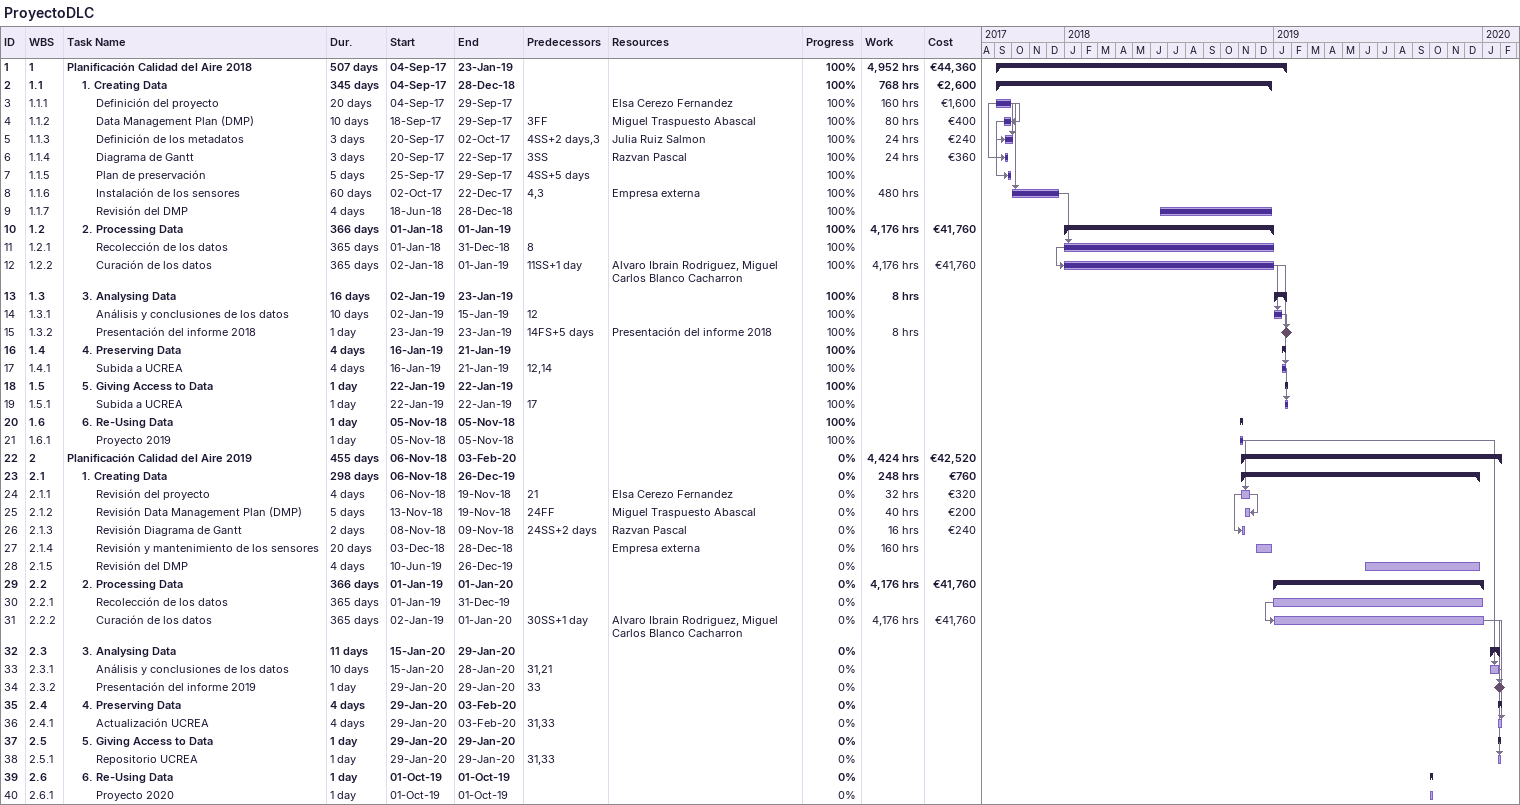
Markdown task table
ProyectoDLC

| ID | WBS | Task | Duration | Start | Finish | Predecessors | Resources | % complete | Work (h) | Cost (€) |
|---|---|---|---|---|---|---|---|---|---|---|
| 1 | 1 | **Planificación Calidad del Aire 2018** | 507d | 2017-09-04 | 2019-01-23 |  |  | 100 | 4952 | 44360 |
| 2 | 1.1 | **1. Creating Data** | 345d | 2017-09-04 | 2018-12-28 |  |  | 100 | 768 | 2600 |
| 3 | 1.1.1 | Definición del proyecto | 20d | 2017-09-04 | 2017-09-29 |  | Elsa Cerezo Fernandez | 100 | 160 | 1600 |
| 4 | 1.1.2 | Data Management Plan (DMP) | 10d | 2017-09-18 | 2017-09-29 | 3FF | Miguel Traspuesto Abascal | 100 | 80 | 400 |
| 5 | 1.1.3 | Definición de los metadatos | 3d | 2017-09-20 | 2017-10-02 | 4SS+2d, 3 | Julia Ruiz Salmon | 100 | 24 | 240 |
| 6 | 1.1.4 | Diagrama de Gantt | 3d | 2017-09-20 | 2017-09-22 | 3SS | Razvan Pascal | 100 | 24 | 360 |
| 7 | 1.1.5 | Plan de preservación | 5d | 2017-09-25 | 2017-09-29 | 4SS+5d |  | 100 |  |  |
| 8 | 1.1.6 | Instalación de los sensores | 60d | 2017-10-02 | 2017-12-22 | 4, 3 | Empresa externa | 100 | 480 |  |
| 9 | 1.1.7 | Revisión del DMP | 4d | 2018-06-18 | 2018-12-28 |  |  | 100 |  |  |
| 10 | 1.2 | **2. Processing Data** | 366d | 2018-01-01 | 2019-01-01 |  |  | 100 | 4176 | 41760 |
| 11 | 1.2.1 | Recolección de los datos | 365d | 2018-01-01 | 2018-12-31 | 8 |  | 100 |  |  |
| 12 | 1.2.2 | Curación de los datos | 365d | 2018-01-02 | 2019-01-01 | 11SS+1d | Alvaro Ibrain Rodriguez, Miguel Carlos Blanco Cacharron | 100 | 4176 | 41760 |
| 13 | 1.3 | **3. Analysing Data** | 16d | 2019-01-02 | 2019-01-23 |  |  | 100 | 8 |  |
| 14 | 1.3.1 | Análisis y conclusiones de los datos | 10d | 2019-01-02 | 2019-01-15 | 12 |  | 100 |  |  |
| 15 | 1.3.2 | Presentación del informe 2018 | 1d | 2019-01-23 | 2019-01-23 | 14FS+5d | Presentación del informe 2018 | 100 | 8 |  |
| 16 | 1.4 | **4. Preserving Data** | 4d | 2019-01-16 | 2019-01-21 |  |  | 100 |  |  |
| 17 | 1.4.1 | Subida a UCREA | 4d | 2019-01-16 | 2019-01-21 | 12, 14 |  | 100 |  |  |
| 18 | 1.5 | **5. Giving Access to Data** | 1d | 2019-01-22 | 2019-01-22 |  |  | 100 |  |  |
| 19 | 1.5.1 | Subida a UCREA | 1d | 2019-01-22 | 2019-01-22 | 17 |  | 100 |  |  |
| 20 | 1.6 | **6. Re-Using Data** | 1d | 2018-11-05 | 2018-11-05 |  |  | 100 |  |  |
| 21 | 1.6.1 | Proyecto 2019 | 1d | 2018-11-05 | 2018-11-05 |  |  | 100 |  |  |
| 22 | 2 | **Planificación Calidad del Aire 2019** | 455d | 2018-11-06 | 2020-02-03 |  |  | 0 | 4424 | 42520 |
| 23 | 2.1 | **1. Creating Data** | 298d | 2018-11-06 | 2019-12-26 |  |  | 0 | 248 | 760 |
| 24 | 2.1.1 | Revisión del proyecto | 4d | 2018-11-06 | 2018-11-19 | 21 | Elsa Cerezo Fernandez | 0 | 32 | 320 |
| 25 | 2.1.2 | Revisión Data Management Plan (DMP) | 5d | 2018-11-13 | 2018-11-19 | 24FF | Miguel Traspuesto Abascal | 0 | 40 | 200 |
| 26 | 2.1.3 | Revisión Diagrama de Gantt | 2d | 2018-11-08 | 2018-11-09 | 24SS+2d | Razvan Pascal | 0 | 16 | 240 |
| 27 | 2.1.4 | Revisión y mantenimiento de los sensores | 20d | 2018-12-03 | 2018-12-28 |  | Empresa externa | 0 | 160 |  |
| 28 | 2.1.5 | Revisión del DMP | 4d | 2019-06-10 | 2019-12-26 |  |  | 0 |  |  |
| 29 | 2.2 | **2. Processing Data** | 366d | 2019-01-01 | 2020-01-01 |  |  | 0 | 4176 | 41760 |
| 30 | 2.2.1 | Recolección de los datos | 365d | 2019-01-01 | 2019-12-31 |  |  | 0 |  |  |
| 31 | 2.2.2 | Curación de los datos | 365d | 2019-01-02 | 2020-01-01 | 30SS+1d | Alvaro Ibrain Rodriguez, Miguel Carlos Blanco Cacharron | 0 | 4176 | 41760 |
| 32 | 2.3 | **3. Analysing Data** | 11d | 2020-01-15 | 2020-01-29 |  |  | 0 |  |  |
| 33 | 2.3.1 | Análisis y conclusiones de los datos | 10d | 2020-01-15 | 2020-01-28 | 31, 21 |  | 0 |  |  |
| 34 | 2.3.2 | Presentación del informe 2019 | 1d | 2020-01-29 | 2020-01-29 | 33 |  | 0 |  |  |
| 35 | 2.4 | **4. Preserving Data** | 4d | 2020-01-29 | 2020-02-03 |  |  | 0 |  |  |
| 36 | 2.4.1 | Actualización UCREA | 4d | 2020-01-29 | 2020-02-03 | 31, 33 |  | 0 |  |  |
| 37 | 2.5 | **5. Giving Access to Data** | 1d | 2020-01-29 | 2020-01-29 |  |  | 0 |  |  |
| 38 | 2.5.1 | Repositorio UCREA | 1d | 2020-01-29 | 2020-01-29 | 31, 33 |  | 0 |  |  |
| 39 | 2.6 | **6. Re-Using Data** | 1d | 2019-10-01 | 2019-10-01 |  |  | 0 |  |  |
| 40 | 2.6.1 | Proyecto 2020 | 1d | 2019-10-01 | 2019-10-01 |  |  | 0 |  |  |
